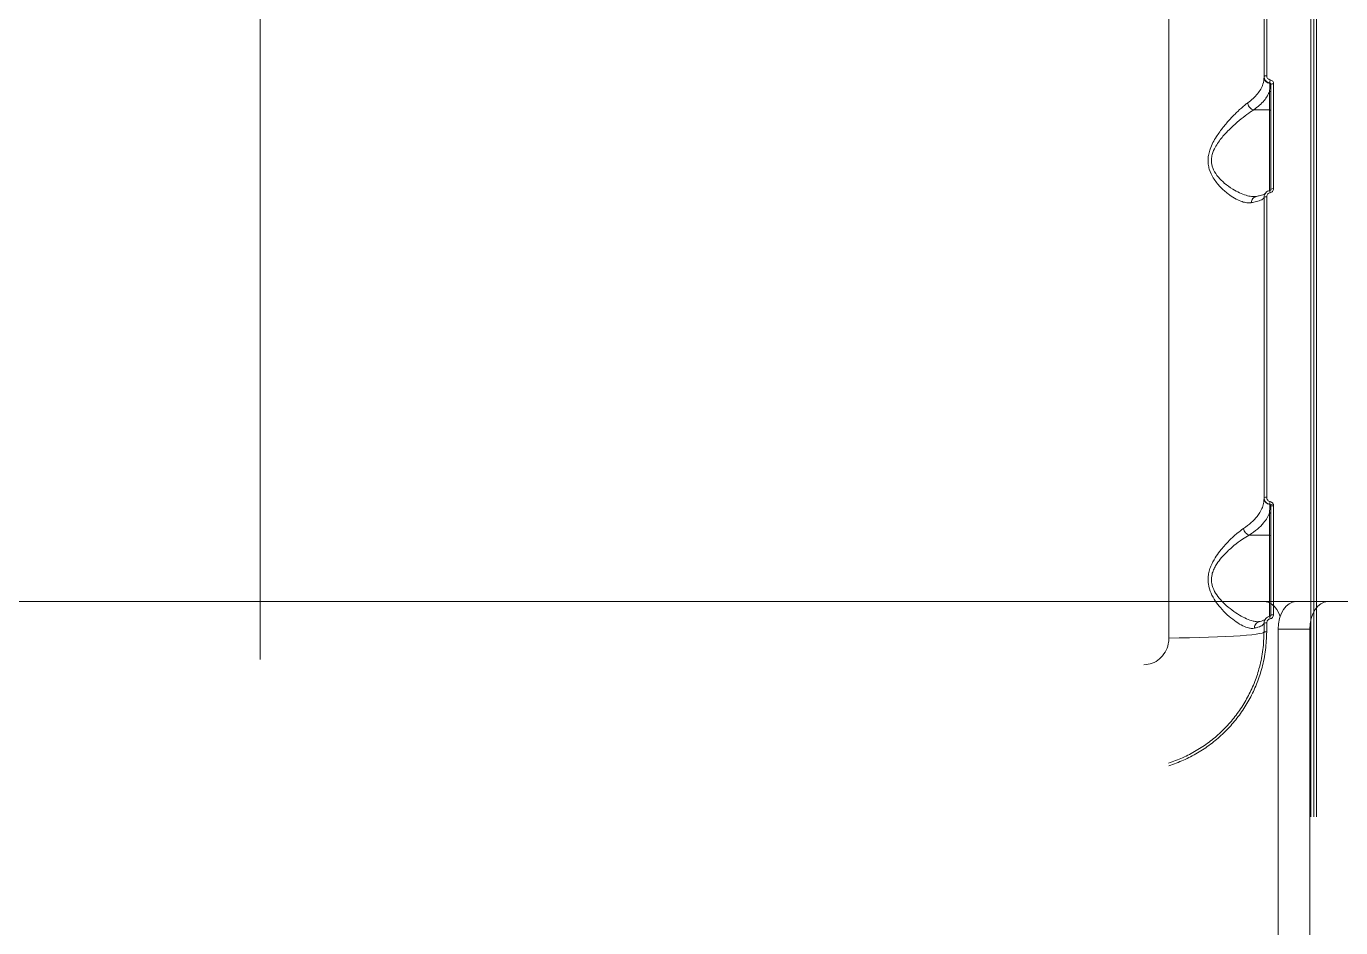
# Model space of a CAD drawing. Header units: millimetres. Extents: x -7151 to 6134, y -5040 to 5562.
# Drawn here: x -494.4 to -17.8, y 885 to 1211.8 of the extents above; entities that cross this region are included whole.
import ezdxf

# ---------------------------------------------------------------- set-up
doc = ezdxf.new("R2010")
doc.units = ezdxf.units.MM
doc.layers.add('DIKOM_ОБЪЕКТ', color=7, linetype='Continuous')

msp = doc.modelspace()

# ---------------------------------------------------------------- linework, layer by layer
at = {"layer": 'DIKOM_ОБЪЕКТ', "color": 7, "linetype": 'Continuous', "lineweight": 15}
for p, q in [((-28.564, 925.244), (-28.564, 1546.581)), ((-27.562, 925.243), (-27.562, 1546.067)), ((-26.56, 1546.581), (-26.56, 925.244)), ((-80.064, 990.013), (-80.064, 1468.671)), ((-45.562, 1193.653), (-45.562, 1300.157)), ((-44.603, 1300.467), (-44.603, 1193.876)), ((-409.562, 1280.3), (-409.562, 982.259)), ((-45.562, 1193.369), (-45.562, 1193.653)), ((-43.562, 1181.499), (-43.562, 1188.3)), ((-43.479, 1191.133), (-43.479, 1191.305)), ((-43.062, 1152.775), (-43.062, 1190.743)), ((-42.097, 1190.964), (-42.097, 1152.964)), ((-49.368, 1181.499), (-43.562, 1181.499)), ((-43.562, 1152.264), (-43.562, 1181.499)), ((-49.24, 1150.129), (-49.061, 1150.125)), ((-45.562, 1040.947), (-45.562, 1149.85)), ((-44.603, 1150.037), (-44.603, 1041.044)), ((-45.562, 1040.653), (-45.562, 1040.947)), ((-43.562, 1027.355), (-43.562, 1035.481)), ((-43.479, 1038.417), (-43.479, 1038.514)), ((-43.062, 998.403), (-43.062, 1037.866)), ((-42.097, 1037.96), (-42.097, 998.464)), ((-50.949, 1027.355), (-43.562, 1027.355)), ((-43.562, 997.886), (-43.562, 1027.355)), ((-45.481, 1003.243), (-938.955, 1003.243)), ((-45.481, 1003.243), (-33.99, 1003.243)), ((-33.99, 1003.243), (-22.499, 1003.243)), ((883.831, 1003.243), (-22.499, 1003.243)), ((-45.562, 992.244), (-45.562, 995.437)), ((-44.603, 995.496), (-44.603, 992.3)), ((-40.418, 993.243), (-40.418, 68.243)), ((-28.927, 993.243), (-40.418, 993.243)), ((-28.927, 993.243), (-28.927, 68.243))]:
    msp.add_line(p, q, dxfattribs=at)
at = {"layer": 'DIKOM_ОБЪЕКТ', "color": 7, "linetype": 'Continuous', "lineweight": 15, "flags": 128}
for points in [[(-39.735, 997.728), (-40.136, 998.799), (-40.935, 1000.314), (-41.909, 1001.558), (-43.021, 1002.482), (-44.227, 1003.051), (-45.481, 1003.243)], [(-40.418, 993.243), (-40.294, 995.194), (-39.928, 997.07), (-39.334, 998.799), (-38.535, 1000.314), (-37.561, 1001.558), (-36.45, 1002.482), (-35.244, 1003.051), (-33.99, 1003.243)], [(-22.499, 1003.243), (-23.753, 1003.051), (-24.959, 1002.482), (-26.07, 1001.558), (-27.044, 1000.314), (-27.844, 998.799), (-28.438, 997.07), (-28.804, 995.194), (-28.927, 993.243)], [(-45.562, 992.244), (-45.744, 992.029), (-46.29, 991.816), (-47.194, 991.607), (-48.447, 991.404), (-50.039, 991.208), (-51.955, 991.022), (-54.177, 990.848), (-56.685, 990.685), (-59.457, 990.537), (-62.467, 990.405), (-65.687, 990.289), (-69.089, 990.192), (-72.641, 990.113), (-76.31, 990.053), (-80.064, 990.013)]]:
    msp.add_lwpolyline(points, dxfattribs=at)
at = {"layer": 'DIKOM_ОБЪЕКТ', "color": 7, "linetype": 'Continuous', "lineweight": 15}
for centre, radius, start, end in [((-44.822, 1192.644), 1.251, 79.88073, 126.25405), ((-43.219, 1193.464), 2.345, 182.3311, 263.63145), ((-35.012, 1190.892), 8.477, 169.60678, 177.20377), ((-43.54, 1187.822), 0.479, 2.96045, 92.62286), ((-43.531, 1190.667), 0.469, 2.36154, 83.62323), ((-42.319, 1189.715), 1.268, 79.88782, 125.83567), ((-43.54, 1181.021), 0.479, 2.96648, 92.61683), ((-44.827, 1148.628), 1.426, 80.96518, 121.04343), ((-12.779, 1156.906), 31.045, 188.53417, 190.02669), ((-42.323, 1151.56), 1.422, 80.84241, 121.3063), ((-44.834, 1038.524), 2.531, 84.76097, 106.72647), ((-43.219, 1040.748), 2.345, 182.33259, 263.62996), ((-32.792, 1037.624), 10.723, 169.90576, 175.2388), ((-43.54, 1035.003), 0.479, 2.96019, 92.62313), ((-43.547, 1037.922), 0.499, 31.76923, 82.19111), ((-40.676, 1035.191), 3.866, 114.45852, 129.24665), ((-42.33, 1035.35), 2.62, 84.89302, 106.22266), ((-43.54, 1026.876), 0.479, 2.96077, 92.63004), ((-35.61, 998.561), 7.9, 184.76101, 191.54466), ((-42.331, 994.53), 3.941, 86.58669, 100.68402), ((-44.835, 991.443), 4.06, 86.71346, 100.31155), ((-44.835, 988.051), 4.255, 86.86901, 99.83679)]:
    msp.add_arc(centre, radius, start, end, dxfattribs=at)
for points, knots in [([(-51.501, 1184.05), (-50.811, 1184.584), (-49.425, 1185.656), (-47.86, 1187.347), (-46.685, 1189.074), (-45.772, 1191.073), (-45.64, 1192.518), (-45.562, 1193.369)], [0, 0, 0, 0, 0.1872878, 0.3765489, 0.5570072, 0.7391956, 1, 1, 1, 1]), ([(-43.479, 1191.305), (-43.512, 1191.311), (-43.818, 1191.361), (-44.386, 1191.572), (-45.034, 1192.109), (-45.477, 1192.832), (-45.534, 1193.38), (-45.562, 1193.653)], [0, 0, 0, 0, 0.0286032, 0.2670641, 0.5101127, 0.7556528, 1, 1, 1, 1]), ([(-44.603, 1193.876), (-44.586, 1193.706), (-44.552, 1193.366), (-44.286, 1192.917), (-43.896, 1192.584), (-43.554, 1192.455), (-43.369, 1192.424), (-43.35, 1192.421)], [0, 0, 0, 0, 0.2458266, 0.4918194, 0.7343155, 0.9716029, 1, 1, 1, 1]), ([(-43.35, 1192.421), (-43.33, 1192.418), (-43.146, 1192.387), (-42.804, 1192.258), (-42.414, 1191.925), (-42.148, 1191.475), (-42.114, 1191.134), (-42.097, 1190.964)], [0, 0, 0, 0, 0.0279234, 0.2650459, 0.5077489, 0.7540031, 1, 1, 1, 1]), ([(-43.562, 1188.3), (-43.803, 1187.732), (-44.287, 1186.59), (-45.527, 1184.877), (-47.157, 1183.158), (-48.628, 1182.054), (-49.368, 1181.499)], [0, 0, 0, 0, 0.2380445, 0.4781713, 0.737714, 1, 1, 1, 1]), ([(-43.562, 1188.3), (-43.554, 1188.441), (-43.515, 1189.147), (-43.484, 1190.105), (-43.48, 1190.901), (-43.479, 1191.133)], [0, 0, 0, 0, 0.15042314, 0.75213718, 1, 1, 1, 1]), ([(-43.062, 1190.743), (-43.067, 1190.81), (-43.078, 1190.94), (-43.164, 1191.114), (-43.288, 1191.239), (-43.397, 1191.287), (-43.458, 1191.302), (-43.472, 1191.304), (-43.479, 1191.305)], [0, 0, 0, 0, 0.2631027, 0.5159193, 0.7521815, 0.9409479, 0.9741678, 1, 1, 1, 1]), ([(-50.182, 1147.892), (-50.31, 1147.873), (-50.94, 1147.777), (-52.18, 1147.854), (-54.09, 1148.395), (-56.259, 1149.438), (-58.798, 1151.137), (-61.511, 1153.502), (-63.924, 1156.515), (-65.329, 1159.422), (-65.834, 1161.784), (-65.918, 1163.637), (-65.669, 1165.506), (-65.091, 1167.54), (-64.142, 1169.673), (-62.565, 1172.358), (-60.418, 1175.287), (-57.742, 1178.349), (-55.064, 1181.069), (-52.962, 1182.943), (-51.839, 1183.794), (-51.501, 1184.05)], [0, 0, 0, 0, 0.0134537, 0.0663212, 0.1192315, 0.1832724, 0.2473513, 0.3264795, 0.4053651, 0.4678594, 0.4990961, 0.5303035, 0.5614427, 0.5926232, 0.634513, 0.6764896, 0.7480856, 0.8197601, 0.8939597, 0.9680657, 1, 1, 1, 1]), ([(-49.376, 1181.5), (-49.616, 1181.587), (-50.098, 1181.76), (-50.739, 1182.315), (-51.226, 1183.014), (-51.423, 1183.581), (-51.486, 1183.924), (-51.496, 1184.007), (-51.501, 1184.05)], [0, 0, 0, 0, 0.2316111, 0.4632328, 0.6948548, 0.9264529, 0.9610203, 1, 1, 1, 1]), ([(-49.376, 1181.5), (-49.376, 1181.5), (-49.752, 1181.28), (-50.898, 1180.508), (-53.149, 1178.869), (-55.965, 1176.497), (-58.802, 1173.813), (-61.083, 1171.282), (-62.778, 1168.919), (-63.788, 1167.077), (-64.422, 1165.288), (-64.745, 1163.327), (-64.546, 1161.692), (-63.889, 1159.69), (-62.54, 1157.432), (-59.969, 1154.874), (-57.13, 1152.857), (-54.426, 1151.408), (-52.146, 1150.554), (-50.397, 1150.122), (-49.535, 1150.127), (-49.24, 1150.129)], [0, 0, 0, 0, 0.000043, 0.0339747, 0.1122473, 0.1926685, 0.2674418, 0.3438443, 0.3859536, 0.4289879, 0.4587744, 0.4897087, 0.5381065, 0.550015, 0.6125054, 0.6936428, 0.7779426, 0.8458639, 0.914947, 0.9708942, 1, 1, 1, 1]), ([(-49.368, 1181.499), (-49.37, 1181.499), (-49.372, 1181.499), (-49.375, 1181.5), (-49.376, 1181.5)], [0, 0, 0, 0, 0.6312068, 1, 1, 1, 1]), ([(-48.496, 1150.087), (-48.567, 1150.08), (-48.884, 1150.048), (-49.38, 1149.713), (-49.886, 1149.121), (-50.111, 1148.506), (-50.172, 1148.087), (-50.18, 1147.938), (-50.182, 1147.892)], [0, 0, 0, 0, 0.0749715, 0.3366233, 0.5982441, 0.8599124, 0.9567261, 1, 1, 1, 1]), ([(-45.562, 1149.78), (-45.669, 1149.555), (-45.886, 1149.099), (-47.501, 1148.491), (-49.144, 1148.095), (-50.046, 1147.919), (-50.182, 1147.892)], [0, 0, 0, 0, 0.3434991, 0.6969393, 0.9545333, 1, 1, 1, 1]), ([(-48.535, 1150.18), (-48.558, 1150.171), (-48.731, 1150.111), (-49.004, 1150.12), (-49.24, 1150.128)], [0, 0, 0, 0, 0.1379078, 1, 1, 1, 1]), ([(-45.044, 1151.148), (-45.057, 1151.139), (-45.087, 1151.118), (-45.423, 1150.954), (-46.027, 1150.732), (-46.985, 1150.461), (-47.825, 1150.252), (-48.423, 1150.14), (-48.502, 1150.125)], [0, 0, 0, 0, 0.1359264, 0.3098141, 0.5089053, 0.7292107, 0.9644725, 1, 1, 1, 1]), ([(-45.562, 1149.85), (-45.561, 1149.899), (-45.555, 1150.223), (-45.412, 1150.822), (-44.958, 1151.531), (-44.293, 1152.073), (-43.75, 1152.22), (-43.479, 1152.293)], [0, 0, 0, 0, 0.04224678, 0.28200906, 0.52126521, 0.76063831, 1, 1, 1, 1]), ([(-43.35, 1151.501), (-43.513, 1151.456), (-43.84, 1151.368), (-44.239, 1151.043), (-44.513, 1150.618), (-44.598, 1150.26), (-44.602, 1150.066), (-44.603, 1150.037)], [0, 0, 0, 0, 0.239377, 0.4786528, 0.7179309, 0.9577139, 1, 1, 1, 1]), ([(-43.072, 1152.754), (-43.074, 1152.711), (-43.077, 1152.613), (-43.162, 1152.472), (-43.296, 1152.358), (-43.412, 1152.306), (-43.475, 1152.3), (-43.479, 1152.3)], [0, 0, 0, 0, 0.2107019, 0.4854475, 0.7296041, 0.9830643, 1, 1, 1, 1]), ([(-42.097, 1152.964), (-42.097, 1152.935), (-42.101, 1152.741), (-42.187, 1152.382), (-42.46, 1151.958), (-42.86, 1151.633), (-43.186, 1151.545), (-43.35, 1151.501)], [0, 0, 0, 0, 0.0425978, 0.2824436, 0.5216059, 0.7606854, 1, 1, 1, 1]), ([(-52.989, 1029.748), (-52.024, 1030.44), (-50.078, 1031.836), (-47.82, 1034.253), (-46.406, 1036.589), (-45.678, 1038.782), (-45.601, 1040.027), (-45.562, 1040.653)], [0, 0, 0, 0, 0.2106474, 0.4247448, 0.6762125, 0.8373989, 1, 1, 1, 1]), ([(-43.479, 1038.514), (-43.757, 1038.587), (-44.32, 1038.735), (-45.002, 1039.309), (-45.472, 1040.071), (-45.532, 1040.656), (-45.562, 1040.947)], [0, 0, 0, 0, 0.2425123, 0.4917029, 0.7472878, 1, 1, 1, 1]), ([(-44.603, 1041.044), (-44.585, 1040.859), (-44.549, 1040.489), (-44.268, 1040.006), (-43.858, 1039.642), (-43.517, 1039.549), (-43.35, 1039.503)], [0, 0, 0, 0, 0.2566305, 0.5137236, 0.7612905, 1, 1, 1, 1]), ([(-43.35, 1039.503), (-43.193, 1039.461), (-42.878, 1039.377), (-42.506, 1039.081), (-42.349, 1038.827), (-42.277, 1038.71)], [0, 0, 0, 0, 0.3510059, 0.7014218, 1, 1, 1, 1]), ([(-43.562, 1035.481), (-43.819, 1034.858), (-44.334, 1033.607), (-45.773, 1031.603), (-47.843, 1029.475), (-49.908, 1028.065), (-50.949, 1027.355)], [0, 0, 0, 0, 0.2160731, 0.4341065, 0.7147633, 1, 1, 1, 1]), ([(-43.562, 1035.481), (-43.524, 1036.337), (-43.481, 1037.321), (-43.479, 1038.291), (-43.479, 1038.417)], [0, 0, 0, 0, 0.8702206, 1, 1, 1, 1]), ([(-43.122, 1038.185), (-43.145, 1038.234), (-43.193, 1038.335), (-43.306, 1038.447), (-43.411, 1038.499), (-43.465, 1038.511), (-43.479, 1038.514)], [0, 0, 0, 0, 0.3282062, 0.6786661, 0.9203499, 1, 1, 1, 1]), ([(-43.062, 1037.866), (-43.067, 1037.945), (-43.074, 1038.053), (-43.111, 1038.156), (-43.122, 1038.185)], [0, 0, 0, 0, 0.7209505, 1, 1, 1, 1]), ([(-42.277, 1038.71), (-42.245, 1038.643), (-42.134, 1038.408), (-42.112, 1038.146), (-42.097, 1037.96)], [0, 0, 0, 0, 0.28793019, 1, 1, 1, 1]), ([(-49.044, 993.588), (-49.432, 993.539), (-50.209, 993.441), (-51.804, 993.785), (-53.831, 994.663), (-56.308, 996.258), (-58.892, 998.364), (-61.266, 1000.791), (-63.305, 1003.409), (-64.916, 1006.243), (-65.784, 1009.033), (-65.916, 1011.472), (-65.717, 1013.36), (-65.21, 1015.225), (-64.303, 1017.397), (-62.936, 1019.741), (-60.825, 1022.567), (-58.24, 1025.412), (-55.441, 1027.979), (-53.757, 1029.195), (-52.989, 1029.748)], [0, 0, 0, 0, 0.045081, 0.0901835, 0.1588897, 0.2276837, 0.2984037, 0.3691132, 0.4250493, 0.4808202, 0.5408206, 0.5713845, 0.6019558, 0.6344664, 0.6670308, 0.7198468, 0.7727708, 0.8528837, 0.9329868, 1, 1, 1, 1]), ([(-50.957, 1027.355), (-51.191, 1027.447), (-51.658, 1027.631), (-52.279, 1028.199), (-52.732, 1028.882), (-52.928, 1029.426), (-52.981, 1029.703), (-52.989, 1029.748)], [0, 0, 0, 0, 0.2461974, 0.4924811, 0.7387203, 0.958031, 1, 1, 1, 1]), ([(-50.957, 1027.355), (-50.958, 1027.355), (-51.711, 1026.925), (-53.577, 1025.788), (-56.485, 1023.596), (-59.234, 1021.14), (-61.485, 1018.67), (-62.943, 1016.651), (-63.926, 1014.742), (-64.568, 1012.841), (-64.702, 1011.147), (-64.434, 1009.044), (-63.602, 1006.88), (-61.889, 1004.454), (-59.738, 1002.198), (-57.213, 1000.111), (-54.496, 998.305), (-51.855, 996.923), (-49.726, 996.194), (-48.355, 995.914), (-47.828, 995.955), (-47.719, 995.963)], [0, 0, 0, 0, 0.0000526, 0.0712326, 0.15495856, 0.24083575, 0.29463595, 0.3495123, 0.38109318, 0.41354364, 0.45923126, 0.47206868, 0.5306411, 0.5868128, 0.64488855, 0.71886066, 0.79432558, 0.86657922, 0.94058835, 0.98763093, 1, 1, 1, 1]), ([(-50.949, 1027.355), (-50.951, 1027.355), (-50.954, 1027.355), (-50.956, 1027.355), (-50.957, 1027.355)], [0, 0, 0, 0, 0.5785807, 1, 1, 1, 1]), ([(-45.043, 996.738), (-45.056, 996.729), (-45.086, 996.709), (-45.417, 996.546), (-46.035, 996.325), (-46.707, 996.119), (-47.259, 995.994), (-47.403, 995.962)], [0, 0, 0, 0, 0.1676217, 0.3833074, 0.6303212, 0.9038052, 1, 1, 1, 1]), ([(-45.562, 995.437), (-45.561, 995.48), (-45.556, 995.803), (-45.418, 996.405), (-44.964, 997.126), (-44.297, 997.677), (-43.752, 997.826), (-43.479, 997.901)], [0, 0, 0, 0, 0.03724, 0.2781206, 0.518857, 0.7594073, 1, 1, 1, 1]), ([(-43.35, 996.98), (-43.514, 996.935), (-43.842, 996.845), (-44.243, 996.513), (-44.516, 996.079), (-44.599, 995.716), (-44.602, 995.522), (-44.603, 995.496)], [0, 0, 0, 0, 0.2407336, 0.4813227, 0.7220931, 0.962801, 1, 1, 1, 1]), ([(-43.071, 998.383), (-43.072, 998.344), (-43.074, 998.242), (-43.158, 998.09), (-43.3, 997.963), (-43.425, 997.91), (-43.492, 997.905), (-43.497, 997.904)], [0, 0, 0, 0, 0.1673882, 0.4415037, 0.7125066, 0.9790549, 1, 1, 1, 1]), ([(-42.097, 998.464), (-42.097, 998.438), (-42.101, 998.244), (-42.183, 997.881), (-42.457, 997.448), (-42.857, 997.116), (-43.186, 997.025), (-43.35, 996.98)], [0, 0, 0, 0, 0.0372354, 0.2778758, 0.5185871, 0.7591542, 1, 1, 1, 1]), ([(-80.248, 944.647), (-78.509, 945.27), (-75.025, 946.518), (-70.093, 949.111), (-65.45, 952.193), (-61.188, 955.798), (-57.345, 959.85), (-53.972, 964.299), (-51.131, 969.099), (-48.833, 974.177), (-47.028, 979.757), (-45.805, 985.805), (-45.643, 990.097), (-45.562, 992.244)], [0, 0, 0, 0, 0.0883728, 0.1770255, 0.2653922, 0.3537676, 0.4424259, 0.5308, 0.6189465, 0.7073718, 0.7955191, 0.8977584, 1, 1, 1, 1]), ([(-44.603, 992.3), (-44.685, 990.109), (-44.851, 985.726), (-46.102, 979.552), (-47.947, 973.856), (-50.297, 968.672), (-53.202, 963.772), (-56.651, 959.23), (-60.58, 955.094), (-64.938, 951.413), (-69.684, 948.268), (-74.727, 945.621), (-78.288, 944.347), (-80.066, 943.711)], [0, 0, 0, 0, 0.1021845, 0.2043676, 0.292491, 0.3808925, 0.4690143, 0.5574046, 0.6460788, 0.7344682, 0.8228835, 0.91158, 1, 1, 1, 1]), ([(-47.398, 995.926), (-47.439, 995.921), (-47.733, 995.887), (-48.214, 995.556), (-48.737, 994.965), (-48.986, 994.302), (-49.045, 993.831), (-49.044, 993.633), (-49.044, 993.588)], [0, 0, 0, 0, 0.041798, 0.3001334, 0.5584159, 0.8167493, 0.9579948, 1, 1, 1, 1]), ([(-45.562, 995.367), (-45.671, 995.125), (-45.893, 994.635), (-47.322, 994.039), (-48.621, 993.699), (-49.044, 993.588)], [0, 0, 0, 0, 0.3958759, 0.8032269, 1, 1, 1, 1]), ([(-47.338, 995.972), (-47.374, 995.959), (-47.442, 995.934), (-47.628, 995.943), (-47.717, 995.948)], [0, 0, 0, 0, 0.5260859, 1, 1, 1, 1]), ([(-89.117, 980.346), (-88.095, 980.453), (-86.037, 980.67), (-83.307, 982.366), (-81.276, 984.835), (-80.216, 987.532), (-80.108, 989.304), (-80.064, 990.013)], [0, 0, 0, 0, 0.20991354, 0.42289952, 0.63826443, 0.85535107, 1, 1, 1, 1])]:
    msp.add_open_spline(points, degree=3, knots=knots, dxfattribs=at)

doc.saveas('drawing.dxf')
